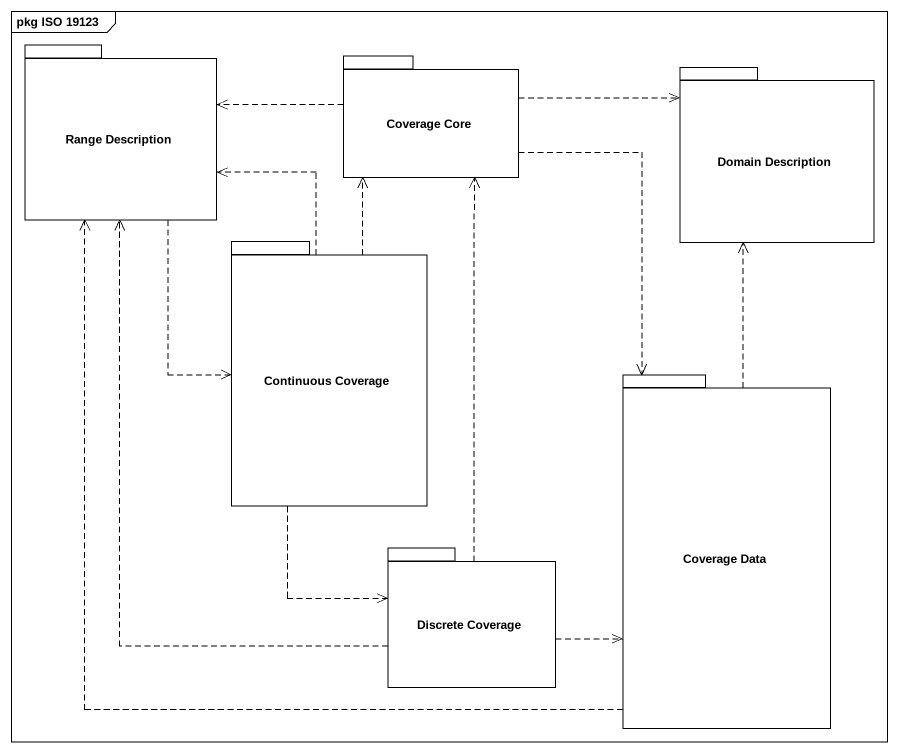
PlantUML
@startuml
mainframe pkg ISO 19123
package "Range Description" as Range_Description {
}
package "Coverage Core" as Coverage_Core {
}
package "Domain Description" as Domain_Description {
}
package "Continuous Coverage" as Continuous_Coverage {
}
package "Coverage Data" as Coverage_Data {
}
package "Discrete Coverage" as Discrete_Coverage {
}
Range_Description ..> Continuous_Coverage
Coverage_Core .left.> Range_Description
Coverage_Core .right.> Domain_Description
Coverage_Core ..> Coverage_Data
Continuous_Coverage .up.> Range_Description
Continuous_Coverage .up.> Coverage_Core
Continuous_Coverage ..> Discrete_Coverage
Coverage_Data .up.> Range_Description
Coverage_Data .up.> Domain_Description
Discrete_Coverage .up.> Range_Description
Discrete_Coverage .up.> Coverage_Core
Discrete_Coverage .right.> Coverage_Data
@enduml
